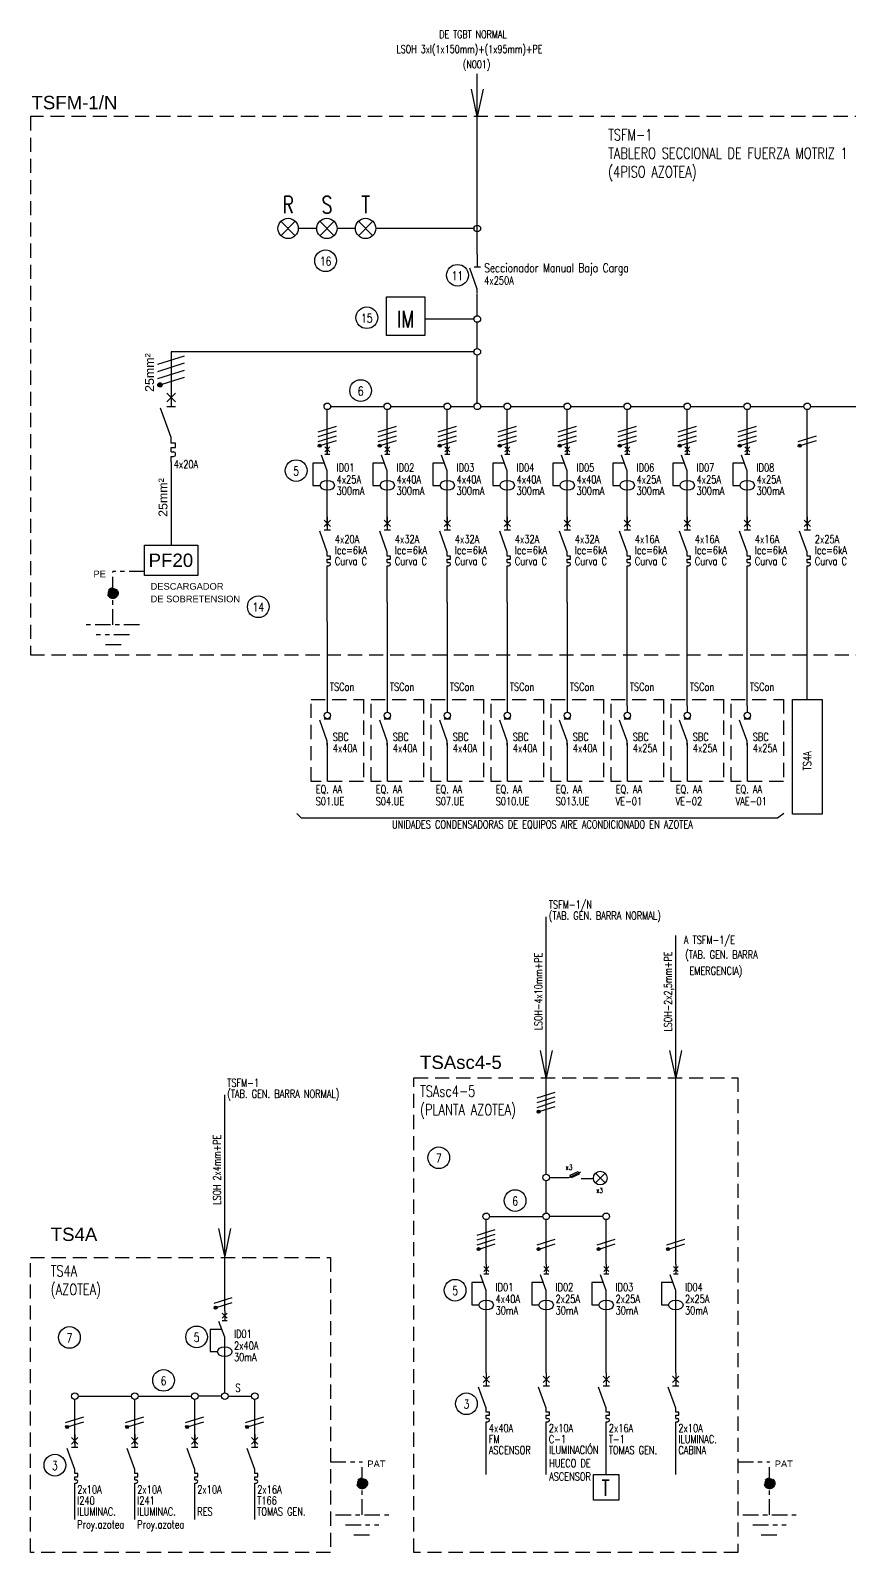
# Model space of a CAD drawing. Header units: millimetres. Extents: x 1877.4 to 1938.5, y 1849.9 to 1884.2.
# Drawn here: x 1877.37 to 1895.8, y 1849.95 to 1884.18 of the extents above; entities that cross this region are included whole.
import ezdxf
from ezdxf.enums import TextEntityAlignment as Align

# ---------------------------------------------------------------- set-up
doc = ezdxf.new("R2010")
doc.units = ezdxf.units.MM
doc.linetypes.add('OCJ-ESQUEMAS UNIFILARES-CORREGIDOS IDO-REV.br$0$DASHED', pattern=[19.05, 12.7, -6.35])
doc.linetypes.add('OCJ-ESQUEMAS UNIFILARES-CORREGIDOS IDO-REV.br$0$EJE_5', pattern=[7.1, 5, -1, 0.1, -1])
for name, color, linetype in [('OCJ-ESQUEMAS UNIFILARES-CORREGIDOS IDO-REV.br$0$00-IE', 1, 'Continuous'), ('OCJ-ESQUEMAS UNIFILARES-CORREGIDOS IDO-REV.br$0$00-IE-CABLES', 10, 'Continuous'), ('OCJ-ESQUEMAS UNIFILARES-CORREGIDOS IDO-REV.br$0$01-ELE-APARATOS', 170, 'Continuous'), ('OCJ-ESQUEMAS UNIFILARES-CORREGIDOS IDO-REV.br$0$CABLES', 10, 'Continuous'), ('OCJ-ESQUEMAS UNIFILARES-CORREGIDOS IDO-REV.br$0$ELECTRIC', 4, 'Continuous'), ('OCJ-ESQUEMAS UNIFILARES-CORREGIDOS IDO-REV.br$0$PAT', 80, 'Continuous'), ('OCJ-ESQUEMAS UNIFILARES-CORREGIDOS IDO-REV.br$0$TEXTO', 7, 'Continuous'), ('OCJ-ESQUEMAS UNIFILARES-CORREGIDOS IDO-REV.br$0$Textos', 4, 'Continuous')]:
    doc.layers.add(name, color=color, linetype=linetype)
doc.styles.add('OCJ-ESQUEMAS UNIFILARES-CORREGIDOS IDO-REV.br$0$ARIAL', font='Arial.ttf', dxfattribs={"height": 0.2})
doc.styles.add('OCJ-ESQUEMAS UNIFILARES-CORREGIDOS IDO-REV.br$0$COTAS', font='SANSS___.TTF', dxfattribs={"width": 0.7})
doc.styles.add('OCJ-ESQUEMAS UNIFILARES-CORREGIDOS IDO-REV.br$0$Electricidad', font='ROMANS.SHX', dxfattribs={"width": 0.75, "height": 0.175})

# ---------------------------------------------------------------- blocks, each defined once
blk = doc.blocks.new('OCJ-ESQUEMAS UNIFILARES-CORREGIDOS IDO-REV.br$0$Unif-Interruptor-Term')
for p, q in [((0, -1.013), (0.045, -1.013)), ((0, -1.103), (0.045, -1.103))]:
    blk.add_line(p, q)
for points in [[(-0.09, 0.177), (0.09, -0.003)], [(-0.09, -0.003), (0.09, 0.177)], [(0, 0.267), (0, -0.093)], [(0, -0.72), (-0.215, -0.128)], [(-0.09, -0.093), (0.09, -0.093)], [(0, -0.833), (0, -0.72)], [(0, -0.923), (0.09, -0.923), (0.09, -0.833), (0, -0.833)], [(0, -1.013), (0, -0.923)], [(0, -1.215), (0, -1.103)]]:
    blk.add_lwpolyline(points)
blk.add_arc((0.045, -1.058), 0.045, 270, 90)
blk = doc.blocks.new('OCJ-ESQUEMAS UNIFILARES-CORREGIDOS IDO-REV.br$0$Unif-Interruptor-Dif')
for points in [[(-0.068, 0.11), (0.068, -0.025)], [(-0.068, -0.025), (0.068, 0.11)], [(0, 0.177), (0, -0.093)], [(-0.081, -0.343), (-0.405, -0.343), (-0.405, -0.97), (-0.202, -0.97)], [(0, -0.565), (-0.162, -0.121)], [(-0.068, -0.093), (0.068, -0.093)], [(0, -1.308), (0, -0.565)]]:
    blk.add_lwpolyline(points)
blk.add_ellipse((0, -0.97), major_axis=(0.203, 0), ratio=0.670814)
blk = doc.blocks.new('OCJ-ESQUEMAS UNIFILARES-CORREGIDOS IDO-REV.br$0$ITM')
at = {"layer": 'OCJ-ESQUEMAS UNIFILARES-CORREGIDOS IDO-REV.br$0$01-ELE-APARATOS'}
for p, q in [((0, 0.225), (0.05, 0.225)), ((0, 0.125), (0.05, 0.125))]:
    blk.add_line(p, q, dxfattribs=at)
for points in [[(-0.1, 1.55), (0.1, 1.35)], [(-0.1, 1.35), (0.1, 1.55)], [(0, 1.65), (0, 1.25)], [(0, 0.55), (-0.239, 1.208)], [(-0.1, 1.25), (0.1, 1.25)], [(0, 0.425), (0, 0.55)], [(0, 0.325), (0.1, 0.325), (0.1, 0.425), (0, 0.425)], [(0, 0.225), (0, 0.325)], [(0, 0), (0, 0.125)]]:
    blk.add_lwpolyline(points, dxfattribs=at)
blk.add_arc((0.05, 0.175), 0.05, 270, 90, dxfattribs=at)
blk = doc.blocks.new('OCJ-ESQUEMAS UNIFILARES-CORREGIDOS IDO-REV.br$0$SBC')
at = {"layer": 'OCJ-ESQUEMAS UNIFILARES-CORREGIDOS IDO-REV.br$0$01-ELE-APARATOS'}
for points in [[(3994.316, 1555.554), (3994.144, 1556.028)], [(3994.244, 1556.057), (3994.388, 1556.057)], [(3994.316, 1556.345), (3994.316, 1556.201)], [(3994.316, 1555.464), (3994.316, 1555.554)]]:
    blk.add_lwpolyline(points, dxfattribs=at)
blk.add_circle((3994.316, 1556.129), 0.072, dxfattribs=at)
blk = doc.blocks.new('OCJ-ESQUEMAS UNIFILARES-CORREGIDOS IDO-REV.br$0$A$C7AFF483F')
for points in [[(0, 0.88), (0, 0.592)], [(0, 0.09), (-0.172, 0.564)], [(-0.072, 0.592), (0.072, 0.592)], [(0, 0), (0, 0.09)]]:
    blk.add_lwpolyline(points)

msp = doc.modelspace()

# ---------------------------------------------------------------- hatches: boundary and pattern name
at = {"layer": 'OCJ-ESQUEMAS UNIFILARES-CORREGIDOS IDO-REV.br$0$00-IE-CABLES'}
for points in [[(1883.848, 1874.823, 1), (1883.902, 1874.862, 1)], [(1885.198, 1874.823, 1), (1885.252, 1874.862, 1)], [(1886.548, 1874.823, 1), (1886.602, 1874.862, 1)], [(1887.898, 1874.823, 1), (1887.952, 1874.862, 1)], [(1889.248, 1874.823, 1), (1889.302, 1874.862, 1)], [(1890.598, 1874.823, 1), (1890.652, 1874.862, 1)], [(1891.948, 1874.823, 1), (1892.002, 1874.862, 1)], [(1893.298, 1874.823, 1), (1893.352, 1874.862, 1)], [(1894.648, 1874.823, 1), (1894.702, 1874.862, 1)], [(1888.774, 1859.844, 1), (1888.829, 1859.883, 1)], [(1887.424, 1856.753, 1), (1887.479, 1856.793, 1)], [(1888.774, 1856.753, 1), (1888.829, 1856.793, 1)], [(1890.124, 1856.753, 1), (1890.179, 1856.793, 1)], [(1891.688, 1856.753, 1), (1891.742, 1856.793, 1)], [(1881.506, 1855.437, 1), (1881.561, 1855.476, 1)], [(1878.163, 1852.753, 1), (1878.218, 1852.792, 1)], [(1879.513, 1852.753, 1), (1879.568, 1852.792, 1)], [(1880.863, 1852.753, 1), (1880.918, 1852.792, 1)], [(1882.213, 1852.753, 1), (1882.268, 1852.792, 1)]]:
    msp.add_hatch(color=256, dxfattribs=at).paths.add_polyline_path(points)
at = {"layer": 'OCJ-ESQUEMAS UNIFILARES-CORREGIDOS IDO-REV.br$0$CABLES'}
msp.add_hatch(color=256, dxfattribs=at).paths.add_polyline_path([(1880.319, 1876.24, 1), (1880.238, 1876.181, 1)])
at = {"layer": 'OCJ-ESQUEMAS UNIFILARES-CORREGIDOS IDO-REV.br$0$PAT', "linetype": 'OCJ-ESQUEMAS UNIFILARES-CORREGIDOS IDO-REV.br$0$EJE_5', "ltscale": 0.07}
h = msp.add_hatch(color=256, dxfattribs=at)
h.paths.add_polyline_path([(1879.1, 1871.526), (1879.34, 1871.526, 1)])
h.paths.add_polyline_path([(1879.34, 1871.526), (1879.22, 1871.526), (1879.22, 1871.406, 0.414214)])
h.paths.add_polyline_path([(1879.22, 1871.526), (1879.1, 1871.526, 0.414214), (1879.22, 1871.406)])
h = msp.add_hatch(color=256, dxfattribs=at)
h.paths.add_polyline_path([(1884.949, 1851.504), (1884.709, 1851.504, -1)])
h.paths.add_polyline_path([(1884.709, 1851.504), (1884.829, 1851.504), (1884.829, 1851.384, -0.414214)])
h.paths.add_polyline_path([(1884.829, 1851.504), (1884.949, 1851.504, -0.414214), (1884.829, 1851.384)])
h = msp.add_hatch(color=256, dxfattribs=at)
h.paths.add_polyline_path([(1894.118, 1851.504), (1893.878, 1851.504, -1)])
h.paths.add_polyline_path([(1893.878, 1851.504), (1893.998, 1851.504), (1893.998, 1851.384, -0.414214)])
h.paths.add_polyline_path([(1893.998, 1851.504), (1894.118, 1851.504, -0.414214), (1893.998, 1851.384)])

# ---------------------------------------------------------------- linework, layer by layer
at = {"layer": 'OCJ-ESQUEMAS UNIFILARES-CORREGIDOS IDO-REV.br$0$00-IE'}
for p, q in [((1887.347, 1876.955), (1880.533, 1876.955)), ((1880.533, 1876.955), (1880.533, 1876.129)), ((1880.533, 1874.479), (1880.533, 1872.608))]:
    msp.add_line(p, q, dxfattribs=at)
for points in [[(1889.047, 1858.386), (1889.483, 1858.386), (1889.752, 1858.511)], [(1889.755, 1858.365), (1890.033, 1858.365)]]:
    msp.add_lwpolyline(points, dxfattribs=at)
msp.add_lwpolyline([(1889.507, 1858.433), (1889.688, 1858.516), (1889.715, 1858.458), (1889.534, 1858.375)], close=True, dxfattribs=at)
at = {"layer": 'OCJ-ESQUEMAS UNIFILARES-CORREGIDOS IDO-REV.br$0$00-IE-CABLES'}
for p, q in [((1887.421, 1879.155), (1887.421, 1880.156)), ((1883.807, 1879.73), (1883.393, 1879.73)), ((1884.679, 1879.73), (1884.265, 1879.73)), ((1887.347, 1879.73), (1885.136, 1879.73)), ((1887.421, 1877.767), (1887.421, 1878.256)), ((1887.347, 1877.693), (1886.242, 1877.693)), ((1887.421, 1877.029), (1887.421, 1877.619)), ((1887.421, 1875.803), (1887.421, 1876.881)), ((1884.046, 1874.653), (1884.046, 1875.655)), ((1884.12, 1875.729), (1885.322, 1875.729)), ((1885.396, 1874.653), (1885.396, 1875.655)), ((1885.47, 1875.729), (1886.672, 1875.729)), ((1886.746, 1874.653), (1886.746, 1875.655)), ((1886.82, 1875.729), (1887.347, 1875.729)), ((1886.82, 1875.729), (1887.347, 1875.729)), ((1887.495, 1875.729), (1888.022, 1875.729)), ((1888.096, 1874.653), (1888.096, 1875.655)), ((1888.17, 1875.729), (1889.372, 1875.729)), ((1889.446, 1874.653), (1889.446, 1875.655)), ((1889.52, 1875.729), (1890.722, 1875.729)), ((1890.796, 1874.653), (1890.796, 1875.655)), ((1890.87, 1875.729), (1892.072, 1875.729)), ((1892.146, 1874.653), (1892.146, 1875.655)), ((1892.22, 1875.729), (1893.422, 1875.729)), ((1893.496, 1874.653), (1893.496, 1875.655)), ((1893.57, 1875.729), (1894.772, 1875.729)), ((1894.846, 1873.829), (1894.846, 1875.655)), ((1894.92, 1875.729), (1896.122, 1875.729)), ((1884.046, 1873.027), (1884.046, 1873.829)), ((1885.396, 1873.027), (1885.396, 1873.829)), ((1886.746, 1873.027), (1886.746, 1873.829)), ((1888.096, 1873.027), (1888.096, 1873.829)), ((1889.446, 1873.027), (1889.446, 1873.829)), ((1890.796, 1873.027), (1890.796, 1873.829)), ((1892.146, 1873.027), (1892.146, 1873.829)), ((1893.496, 1873.027), (1893.496, 1873.829)), ((1894.846, 1873.027), (1894.846, 1873.829)), ((1884.046, 1871.327), (1884.046, 1872.129)), ((1885.396, 1871.327), (1885.396, 1872.129)), ((1886.746, 1871.327), (1886.746, 1872.129)), ((1888.096, 1871.327), (1888.096, 1872.129)), ((1889.446, 1871.327), (1889.446, 1872.129)), ((1890.796, 1868.99), (1890.796, 1872.129)), ((1892.146, 1868.99), (1892.146, 1872.129)), ((1893.496, 1868.99), (1893.496, 1872.129)), ((1894.846, 1869.138), (1894.846, 1872.129)), ((1884.046, 1870.882), (1884.046, 1871.683)), ((1885.396, 1871.327), (1885.396, 1868.99)), ((1886.746, 1871.327), (1886.746, 1868.99)), ((1888.096, 1871.327), (1888.096, 1868.99)), ((1889.446, 1871.327), (1889.446, 1868.99)), ((1884.046, 1870.882), (1884.046, 1868.99)), ((1884.046, 1868.151), (1884.046, 1867.293)), ((1885.396, 1868.151), (1885.396, 1867.293)), ((1886.746, 1868.151), (1886.746, 1867.293)), ((1888.096, 1868.151), (1888.096, 1867.293)), ((1889.446, 1868.151), (1889.446, 1867.293)), ((1890.796, 1868.151), (1890.796, 1867.293)), ((1892.146, 1868.151), (1892.146, 1867.293)), ((1893.496, 1868.151), (1893.496, 1867.293)), ((1888.973, 1858.46), (1888.973, 1864.25)), ((1891.887, 1856.435), (1891.887, 1863.825)), ((1881.737, 1855.385), (1881.737, 1860.242)), ((1888.973, 1857.585), (1888.973, 1858.312)), ((1887.623, 1856.435), (1887.623, 1857.436)), ((1887.697, 1857.51), (1888.899, 1857.51)), ((1888.973, 1856.435), (1888.973, 1857.436)), ((1890.249, 1857.51), (1889.047, 1857.51)), ((1890.323, 1856.435), (1890.323, 1857.436)), ((1891.887, 1856.435), (1891.887, 1857.436)), ((1891.887, 1856.435), (1891.887, 1857.436)), ((1887.623, 1853.988), (1887.623, 1855.275)), ((1888.973, 1853.988), (1888.973, 1855.275)), ((1890.323, 1853.988), (1890.323, 1855.275)), ((1891.887, 1853.988), (1891.887, 1855.275)), ((1881.737, 1853.542), (1881.737, 1854.344)), ((1878.362, 1852.392), (1878.362, 1853.394)), ((1878.436, 1853.468), (1879.638, 1853.468)), ((1879.712, 1852.392), (1879.712, 1853.394)), ((1879.786, 1853.468), (1880.988, 1853.468)), ((1881.062, 1852.392), (1881.062, 1853.394)), ((1881.663, 1853.468), (1881.136, 1853.468)), ((1881.811, 1853.468), (1882.338, 1853.468)), ((1882.412, 1852.392), (1882.412, 1853.394)), ((1887.623, 1851.702), (1887.623, 1852.876)), ((1888.973, 1851.702), (1888.973, 1852.876)), ((1890.323, 1851.702), (1890.323, 1852.876)), ((1891.887, 1851.702), (1891.887, 1852.876)), ((1878.362, 1850.692), (1878.362, 1851.494)), ((1879.712, 1850.692), (1879.712, 1851.494)), ((1881.062, 1850.692), (1881.062, 1851.494)), ((1882.412, 1850.692), (1882.412, 1851.494))]:
    msp.add_line(p, q, dxfattribs=at)
for points in [[(1887.421, 1879.73), (1887.421, 1883.208)], [(1887.552, 1882.866), (1887.421, 1882.248), (1887.291, 1882.866)], [(1883.843, 1875.156), (1884.25, 1875.285)], [(1883.843, 1875.048), (1884.25, 1875.177)], [(1885.193, 1875.156), (1885.6, 1875.285)], [(1885.193, 1875.048), (1885.6, 1875.177)], [(1886.543, 1875.156), (1886.95, 1875.285)], [(1886.543, 1875.048), (1886.95, 1875.177)], [(1887.893, 1875.156), (1888.3, 1875.285)], [(1887.893, 1875.048), (1888.3, 1875.177)], [(1889.243, 1875.156), (1889.65, 1875.285)], [(1889.243, 1875.048), (1889.65, 1875.177)], [(1890.593, 1875.156), (1891, 1875.285)], [(1890.593, 1875.048), (1891, 1875.177)], [(1891.943, 1875.156), (1892.35, 1875.285)], [(1891.943, 1875.048), (1892.35, 1875.177)], [(1893.293, 1875.156), (1893.7, 1875.285)], [(1893.293, 1875.048), (1893.7, 1875.177)], [(1883.843, 1874.94), (1884.25, 1875.069)], [(1883.907, 1874.853), (1884.25, 1874.961)], [(1885.193, 1874.94), (1885.6, 1875.069)], [(1885.257, 1874.853), (1885.6, 1874.961)], [(1886.543, 1874.94), (1886.95, 1875.069)], [(1886.607, 1874.853), (1886.95, 1874.961)], [(1887.893, 1874.94), (1888.3, 1875.069)], [(1887.957, 1874.853), (1888.3, 1874.961)], [(1889.243, 1874.94), (1889.65, 1875.069)], [(1889.307, 1874.853), (1889.65, 1874.961)], [(1890.593, 1874.94), (1891, 1875.069)], [(1890.657, 1874.853), (1891, 1874.961)], [(1891.943, 1874.94), (1892.35, 1875.069)], [(1892.007, 1874.853), (1892.35, 1874.961)], [(1893.293, 1874.94), (1893.7, 1875.069)], [(1893.357, 1874.853), (1893.7, 1874.961)], [(1894.643, 1874.94), (1895.05, 1875.069)], [(1894.707, 1874.853), (1895.05, 1874.961)], [(1889.104, 1861.243), (1888.973, 1860.625), (1888.842, 1861.243)], [(1892.017, 1861.243), (1891.887, 1860.625), (1891.756, 1861.243)], [(1888.769, 1860.177), (1889.176, 1860.306)], [(1888.769, 1860.069), (1889.176, 1860.198)], [(1888.769, 1859.961), (1889.176, 1860.09)], [(1888.834, 1859.874), (1889.176, 1859.982)], [(1881.868, 1857.234), (1881.737, 1856.616), (1881.606, 1857.234)], [(1887.419, 1857.087), (1887.826, 1857.216)], [(1887.419, 1856.979), (1887.826, 1857.108)], [(1887.419, 1856.871), (1887.826, 1857)], [(1888.769, 1856.871), (1889.176, 1857)], [(1890.119, 1856.871), (1890.526, 1857)], [(1891.683, 1856.871), (1892.09, 1857)], [(1887.484, 1856.783), (1887.826, 1856.892)], [(1888.834, 1856.783), (1889.176, 1856.892)], [(1890.184, 1856.783), (1890.526, 1856.892)], [(1891.747, 1856.783), (1892.09, 1856.892)], [(1881.501, 1855.554), (1881.908, 1855.683)], [(1881.566, 1855.467), (1881.908, 1855.575)], [(1878.158, 1852.87), (1878.565, 1852.999)], [(1878.223, 1852.783), (1878.565, 1852.891)], [(1879.508, 1852.87), (1879.915, 1852.999)], [(1879.573, 1852.783), (1879.915, 1852.891)], [(1880.858, 1852.87), (1881.265, 1852.999)], [(1880.923, 1852.783), (1881.265, 1852.891)], [(1882.208, 1852.87), (1882.615, 1852.999)], [(1882.273, 1852.783), (1882.615, 1852.891)]]:
    msp.add_lwpolyline(points, dxfattribs=at)
at = {"layer": 'OCJ-ESQUEMAS UNIFILARES-CORREGIDOS IDO-REV.br$0$00-IE-CABLES', "color": 3}
msp.add_lwpolyline([(1879.934, 1872.608), (1881.131, 1872.608), (1881.131, 1871.926), (1879.934, 1871.926)], close=True, dxfattribs=at)
at = {"layer": 'OCJ-ESQUEMAS UNIFILARES-CORREGIDOS IDO-REV.br$0$00-IE-CABLES'}
for centre, radius in [((1887.421, 1879.73), 0.0741), ((1887.421, 1877.693), 0.0741), ((1887.421, 1876.955), 0.0741), ((1884.046, 1875.729), 0.0741), ((1885.396, 1875.729), 0.0741), ((1886.746, 1875.729), 0.0741), ((1887.421, 1875.729), 0.0741), ((1888.096, 1875.729), 0.0741), ((1889.446, 1875.729), 0.0741), ((1890.796, 1875.729), 0.0741), ((1892.146, 1875.729), 0.0741), ((1893.496, 1875.729), 0.0741), ((1894.846, 1875.729), 0.0741), ((1883.875, 1874.843), 0.0338), ((1885.225, 1874.843), 0.0338), ((1886.575, 1874.843), 0.0338), ((1887.925, 1874.843), 0.0338), ((1889.275, 1874.843), 0.0338), ((1890.625, 1874.843), 0.0338), ((1891.975, 1874.843), 0.0338), ((1893.325, 1874.843), 0.0338), ((1894.675, 1874.843), 0.0338), ((1888.801, 1859.864), 0.0338), ((1888.973, 1858.386), 0.0741), ((1887.623, 1857.51), 0.0741), ((1888.973, 1857.51), 0.0741), ((1890.323, 1857.51), 0.0741), ((1887.451, 1856.773), 0.0338), ((1888.801, 1856.773), 0.0338), ((1890.151, 1856.773), 0.0338), ((1891.715, 1856.773), 0.0338), ((1881.533, 1855.456), 0.0338), ((1878.362, 1853.468), 0.0741), ((1879.712, 1853.468), 0.0741), ((1881.062, 1853.468), 0.0741), ((1881.737, 1853.468), 0.0741), ((1882.412, 1853.468), 0.0741), ((1878.191, 1852.773), 0.0338), ((1879.541, 1852.773), 0.0338), ((1880.891, 1852.773), 0.0338), ((1882.241, 1852.773), 0.0338)]:
    msp.add_circle(centre, radius, dxfattribs=at)
at = {"layer": 'OCJ-ESQUEMAS UNIFILARES-CORREGIDOS IDO-REV.br$0$01-ELE-APARATOS'}
for p, q in [((1883.326, 1879.568), (1883.003, 1879.891)), ((1883.003, 1879.568), (1883.326, 1879.891)), ((1884.198, 1879.568), (1883.874, 1879.891)), ((1883.874, 1879.568), (1884.198, 1879.891)), ((1885.069, 1879.568), (1884.746, 1879.891)), ((1884.746, 1879.568), (1885.069, 1879.891)), ((1890.297, 1858.262), (1890.079, 1858.48)), ((1890.079, 1858.262), (1890.297, 1858.48))]:
    msp.add_line(p, q, dxfattribs=at)
for points in [[(1885.381, 1878.19), (1886.242, 1878.19), (1886.242, 1877.321), (1885.381, 1877.321)], [(1890.039, 1851.702), (1890.607, 1851.702), (1890.607, 1851.129), (1890.039, 1851.129)]]:
    msp.add_lwpolyline(points, close=True, dxfattribs=at)
for centre, radius in [((1883.164, 1879.73), 0.229), ((1884.036, 1879.73), 0.229), ((1884.907, 1879.73), 0.229), ((1890.188, 1858.371), 0.154)]:
    msp.add_circle(centre, radius, dxfattribs=at)
at = {"layer": 'OCJ-ESQUEMAS UNIFILARES-CORREGIDOS IDO-REV.br$0$CABLES'}
for points in [[(1880.231, 1876.676), (1880.834, 1876.866)], [(1880.231, 1876.516), (1880.834, 1876.706)], [(1880.231, 1876.356), (1880.834, 1876.546)], [(1880.326, 1876.226), (1880.834, 1876.386)]]:
    msp.add_lwpolyline(points, dxfattribs=at)
msp.add_circle((1880.279, 1876.211), 0.05, dxfattribs=at)
at = {"layer": 'OCJ-ESQUEMAS UNIFILARES-CORREGIDOS IDO-REV.br$0$ELECTRIC'}
for p, q in [((1894.512, 1869.138), (1895.181, 1869.138)), ((1894.512, 1866.555), (1894.512, 1869.138)), ((1895.181, 1869.138), (1895.181, 1866.555)), ((1895.181, 1866.555), (1894.512, 1866.555))]:
    msp.add_line(p, q, dxfattribs=at)
at = {"layer": 'OCJ-ESQUEMAS UNIFILARES-CORREGIDOS IDO-REV.br$0$ELECTRIC', "linetype": 'OCJ-ESQUEMAS UNIFILARES-CORREGIDOS IDO-REV.br$0$DASHED', "ltscale": 0.025}
for points in [[(1877.365, 1870.138), (1913.853, 1870.138), (1913.853, 1882.248), (1877.365, 1882.248)], [(1883.68, 1869.138), (1884.858, 1869.138), (1884.858, 1867.293), (1883.68, 1867.293)], [(1885.03, 1869.138), (1886.208, 1869.138), (1886.208, 1867.293), (1885.03, 1867.293)], [(1886.38, 1869.138), (1887.558, 1869.138), (1887.558, 1867.293), (1886.38, 1867.293)], [(1887.73, 1869.138), (1888.908, 1869.138), (1888.908, 1867.293), (1887.73, 1867.293)], [(1889.08, 1869.138), (1890.258, 1869.138), (1890.258, 1867.293), (1889.08, 1867.293)], [(1890.43, 1869.138), (1891.608, 1869.138), (1891.608, 1867.293), (1890.43, 1867.293)], [(1891.78, 1869.138), (1892.958, 1869.138), (1892.958, 1867.293), (1891.78, 1867.293)], [(1893.13, 1869.138), (1894.308, 1869.138), (1894.308, 1867.293), (1893.13, 1867.293)], [(1885.996, 1860.625), (1893.283, 1860.625), (1893.283, 1849.948), (1885.996, 1849.948)], [(1877.365, 1856.583), (1884.115, 1856.583), (1884.115, 1849.948), (1877.365, 1849.948)]]:
    msp.add_lwpolyline(points, close=True, dxfattribs=at)
at = {"layer": 'OCJ-ESQUEMAS UNIFILARES-CORREGIDOS IDO-REV.br$0$PAT', "linetype": 'OCJ-ESQUEMAS UNIFILARES-CORREGIDOS IDO-REV.br$0$EJE_5', "ltscale": 0.07}
for p, q in [((1879.934, 1872.013), (1879.22, 1872.013)), ((1879.22, 1871.543), (1879.22, 1872.013)), ((1879.22, 1870.817), (1879.22, 1871.526)), ((1879.82, 1870.817), (1878.62, 1870.817)), ((1879.595, 1870.592), (1878.845, 1870.592)), ((1879.407, 1870.367), (1879.032, 1870.367)), ((1884.115, 1851.991), (1884.829, 1851.991)), ((1884.829, 1851.521), (1884.829, 1851.991)), ((1893.283, 1851.991), (1893.998, 1851.991)), ((1893.998, 1851.521), (1893.998, 1851.991)), ((1884.829, 1850.796), (1884.829, 1851.504)), ((1893.998, 1850.796), (1893.998, 1851.504)), ((1884.229, 1850.796), (1885.429, 1850.796)), ((1893.398, 1850.796), (1894.598, 1850.796)), ((1884.454, 1850.571), (1885.204, 1850.571)), ((1893.623, 1850.571), (1894.373, 1850.571)), ((1884.642, 1850.346), (1885.017, 1850.346)), ((1893.81, 1850.346), (1894.185, 1850.346))]:
    msp.add_line(p, q, dxfattribs=at)
for centre in [(1879.22, 1871.526), (1879.22, 1871.526), (1884.829, 1851.504), (1884.829, 1851.504), (1893.998, 1851.504), (1893.998, 1851.504)]:
    msp.add_circle(centre, 0.12, dxfattribs=at)
at = {"layer": 'OCJ-ESQUEMAS UNIFILARES-CORREGIDOS IDO-REV.br$0$TEXTO'}
msp.add_lwpolyline([(1894.316, 1866.573), (1894.179, 1866.467), (1883.468, 1866.467), (1883.362, 1866.573)], dxfattribs=at)
for centre in [(1884.007, 1879.004), (1886.975, 1878.676), (1884.935, 1877.723), (1884.796, 1876.083), (1883.345, 1874.283), (1882.493, 1871.222), (1886.553, 1858.829), (1888.271, 1857.864), (1886.921, 1855.848), (1878.244, 1854.786), (1881.105, 1854.798), (1880.36, 1853.821), (1887.176, 1853.296), (1877.916, 1851.914)]:
    msp.add_circle(centre, 0.244, dxfattribs=at)

# ---------------------------------------------------------------- block references
for p in [(-2110.27, 312.646), (-2108.92, 312.646), (-2107.57, 312.646), (-2106.22, 312.646), (-2104.87, 312.646), (-2103.52, 312.646), (-2102.17, 312.646), (-2100.82, 312.646)]:
    msp.add_blockref('OCJ-ESQUEMAS UNIFILARES-CORREGIDOS IDO-REV.br$0$SBC', p)
at = {"layer": 'OCJ-ESQUEMAS UNIFILARES-CORREGIDOS IDO-REV.br$0$01-ELE-APARATOS'}
for name, p in [('OCJ-ESQUEMAS UNIFILARES-CORREGIDOS IDO-REV.br$0$A$C7AFF483F', (1887.421, 1878.274)), ('OCJ-ESQUEMAS UNIFILARES-CORREGIDOS IDO-REV.br$0$ITM', (1880.533, 1874.479))]:
    msp.add_blockref(name, p, dxfattribs=at)
at = {"layer": 'OCJ-ESQUEMAS UNIFILARES-CORREGIDOS IDO-REV.br$0$01-ELE-APARATOS', "xscale": 0.7999999999999546, "yscale": 0.7999999999999546, "zscale": 0.7999999999999546}
for name, p in [('OCJ-ESQUEMAS UNIFILARES-CORREGIDOS IDO-REV.br$0$Unif-Interruptor-Dif', (1884.046, 1874.728)), ('OCJ-ESQUEMAS UNIFILARES-CORREGIDOS IDO-REV.br$0$Unif-Interruptor-Dif', (1885.396, 1874.728)), ('OCJ-ESQUEMAS UNIFILARES-CORREGIDOS IDO-REV.br$0$Unif-Interruptor-Dif', (1886.746, 1874.728)), ('OCJ-ESQUEMAS UNIFILARES-CORREGIDOS IDO-REV.br$0$Unif-Interruptor-Dif', (1888.096, 1874.728)), ('OCJ-ESQUEMAS UNIFILARES-CORREGIDOS IDO-REV.br$0$Unif-Interruptor-Dif', (1889.446, 1874.728)), ('OCJ-ESQUEMAS UNIFILARES-CORREGIDOS IDO-REV.br$0$Unif-Interruptor-Dif', (1890.796, 1874.728)), ('OCJ-ESQUEMAS UNIFILARES-CORREGIDOS IDO-REV.br$0$Unif-Interruptor-Dif', (1892.146, 1874.728)), ('OCJ-ESQUEMAS UNIFILARES-CORREGIDOS IDO-REV.br$0$Unif-Interruptor-Dif', (1893.496, 1874.728)), ('OCJ-ESQUEMAS UNIFILARES-CORREGIDOS IDO-REV.br$0$Unif-Interruptor-Term', (1884.046, 1873.027)), ('OCJ-ESQUEMAS UNIFILARES-CORREGIDOS IDO-REV.br$0$Unif-Interruptor-Term', (1885.396, 1873.027)), ('OCJ-ESQUEMAS UNIFILARES-CORREGIDOS IDO-REV.br$0$Unif-Interruptor-Term', (1886.746, 1873.027)), ('OCJ-ESQUEMAS UNIFILARES-CORREGIDOS IDO-REV.br$0$Unif-Interruptor-Term', (1888.096, 1873.027)), ('OCJ-ESQUEMAS UNIFILARES-CORREGIDOS IDO-REV.br$0$Unif-Interruptor-Term', (1889.446, 1873.027)), ('OCJ-ESQUEMAS UNIFILARES-CORREGIDOS IDO-REV.br$0$Unif-Interruptor-Term', (1890.796, 1873.027)), ('OCJ-ESQUEMAS UNIFILARES-CORREGIDOS IDO-REV.br$0$Unif-Interruptor-Term', (1892.146, 1873.027)), ('OCJ-ESQUEMAS UNIFILARES-CORREGIDOS IDO-REV.br$0$Unif-Interruptor-Term', (1893.496, 1873.027)), ('OCJ-ESQUEMAS UNIFILARES-CORREGIDOS IDO-REV.br$0$Unif-Interruptor-Term', (1894.846, 1873.027)), ('OCJ-ESQUEMAS UNIFILARES-CORREGIDOS IDO-REV.br$0$Unif-Interruptor-Dif', (1887.623, 1856.293)), ('OCJ-ESQUEMAS UNIFILARES-CORREGIDOS IDO-REV.br$0$Unif-Interruptor-Dif', (1888.973, 1856.293)), ('OCJ-ESQUEMAS UNIFILARES-CORREGIDOS IDO-REV.br$0$Unif-Interruptor-Dif', (1890.323, 1856.293)), ('OCJ-ESQUEMAS UNIFILARES-CORREGIDOS IDO-REV.br$0$Unif-Interruptor-Dif', (1891.887, 1856.293)), ('OCJ-ESQUEMAS UNIFILARES-CORREGIDOS IDO-REV.br$0$Unif-Interruptor-Dif', (1881.737, 1855.243)), ('OCJ-ESQUEMAS UNIFILARES-CORREGIDOS IDO-REV.br$0$Unif-Interruptor-Term', (1887.623, 1853.774)), ('OCJ-ESQUEMAS UNIFILARES-CORREGIDOS IDO-REV.br$0$Unif-Interruptor-Term', (1888.973, 1853.774)), ('OCJ-ESQUEMAS UNIFILARES-CORREGIDOS IDO-REV.br$0$Unif-Interruptor-Term', (1890.323, 1853.774)), ('OCJ-ESQUEMAS UNIFILARES-CORREGIDOS IDO-REV.br$0$Unif-Interruptor-Term', (1891.887, 1853.774)), ('OCJ-ESQUEMAS UNIFILARES-CORREGIDOS IDO-REV.br$0$Unif-Interruptor-Term', (1878.362, 1852.392)), ('OCJ-ESQUEMAS UNIFILARES-CORREGIDOS IDO-REV.br$0$Unif-Interruptor-Term', (1879.712, 1852.392)), ('OCJ-ESQUEMAS UNIFILARES-CORREGIDOS IDO-REV.br$0$Unif-Interruptor-Term', (1881.062, 1852.392)), ('OCJ-ESQUEMAS UNIFILARES-CORREGIDOS IDO-REV.br$0$Unif-Interruptor-Term', (1882.412, 1852.392))]:
    msp.add_blockref(name, p, dxfattribs=at)

# ---------------------------------------------------------------- texts
at = {"layer": 'OCJ-ESQUEMAS UNIFILARES-CORREGIDOS IDO-REV.br$0$01-ELE-APARATOS', "style": 'OCJ-ESQUEMAS UNIFILARES-CORREGIDOS IDO-REV.br$0$Electricidad', "width": 0.75}
msp.add_text('IM', height=0.38, dxfattribs=at).set_placement((1885.811, 1877.5), align=Align.CENTER)
at = {"layer": 'OCJ-ESQUEMAS UNIFILARES-CORREGIDOS IDO-REV.br$0$TEXTO', "style": 'OCJ-ESQUEMAS UNIFILARES-CORREGIDOS IDO-REV.br$0$Electricidad', "width": 0.75}
for s, height, p in [('DE TGBT NORMAL', 0.175, (1887.322, 1884.009)), ('LSOH 3xI(1x150mm)+(1x95mm)+PE', 0.175, (1887.245, 1883.676)), ('(N001)', 0.175, (1887.405, 1883.335)), ('R', 0.38, (1883.166, 1880.074)), ('S', 0.38, (1884.038, 1880.074)), ('T', 0.38, (1884.909, 1880.074)), ('16', 0.2, (1884.007, 1878.894)), ('11', 0.2, (1886.975, 1878.566)), ('15', 0.2, (1884.935, 1877.613)), ('14', 0.2, (1882.493, 1871.112)), ('UNIDADES CONDENSADORAS DE EQUIPOS AIRE ACONDICIONADO EN AZOTEA ', 0.18, (1888.933, 1866.236))]:
    msp.add_text(s, height=height, dxfattribs=at).set_placement(p, align=Align.CENTER)
at = {"layer": 'OCJ-ESQUEMAS UNIFILARES-CORREGIDOS IDO-REV.br$0$TEXTO', "style": 'OCJ-ESQUEMAS UNIFILARES-CORREGIDOS IDO-REV.br$0$ARIAL'}
for s, height, p in [('TSFM-1/N', 0.3, (1877.389, 1882.413)), ('PE', 0.15, (1878.784, 1871.885)), ('DESCARGADOR ', 0.15, (1880.069, 1871.605)), ('DE SOBRETENSION', 0.15, (1880.069, 1871.322)), ('TSAsc4-5', 0.3, (1886.131, 1860.825)), ('TS4A', 0.3, (1877.822, 1856.956)), ('PAT', 0.15, (1884.947, 1851.869)), ('PAT', 0.15, (1894.115, 1851.869))]:
    msp.add_text(s, height=height, dxfattribs=at).set_placement(p)
at = {"layer": 'OCJ-ESQUEMAS UNIFILARES-CORREGIDOS IDO-REV.br$0$TEXTO', "style": 'OCJ-ESQUEMAS UNIFILARES-CORREGIDOS IDO-REV.br$0$Electricidad', "width": 0.75}
for s, height, p in [('TSFM-1', 0.25, (1890.365, 1881.711)), ('TABLERO SECCIONAL DE FUERZA MOTRIZ 1', 0.25, (1890.365, 1881.297)), ('(4PISO AZOTEA)', 0.25, (1890.365, 1880.879)), ('Seccionador Manual Bajo Carga', 0.2, (1887.575, 1878.744)), ('4x250A', 0.18, (1887.576, 1878.47)), ('6', 0.2, (1884.732, 1875.973)), ('4x20A', 0.18, (1880.59, 1874.335)), ('ID01', 0.18, (1884.255, 1874.261)), ('ID02', 0.18, (1885.605, 1874.261)), ('ID03', 0.18, (1886.955, 1874.261)), ('ID04', 0.18, (1888.305, 1874.261)), ('ID05', 0.18, (1889.655, 1874.261)), ('ID06', 0.18, (1891.005, 1874.261)), ('ID07', 0.18, (1892.355, 1874.261)), ('ID08', 0.18, (1893.705, 1874.261)), ('5', 0.2, (1883.281, 1874.173)), ('4x25A', 0.18, (1884.255, 1873.997)), ('4x40A', 0.18, (1885.605, 1873.997)), ('4x40A', 0.18, (1886.955, 1873.997)), ('4x40A', 0.18, (1888.305, 1873.997)), ('4x40A', 0.18, (1889.655, 1873.997)), ('4x25A', 0.18, (1891.005, 1873.997)), ('4x25A', 0.18, (1892.355, 1873.997)), ('4x25A', 0.18, (1893.705, 1873.997)), ('300mA', 0.18, (1884.255, 1873.74)), ('300mA', 0.18, (1885.605, 1873.74)), ('300mA', 0.18, (1886.955, 1873.74)), ('300mA', 0.18, (1888.305, 1873.74)), ('300mA', 0.18, (1889.655, 1873.74)), ('300mA', 0.18, (1891.005, 1873.74)), ('300mA', 0.18, (1892.355, 1873.74)), ('300mA', 0.18, (1893.705, 1873.74)), ('4x20A', 0.18, (1884.216, 1872.654)), ('4x32A', 0.18, (1885.566, 1872.654)), ('4x32A', 0.18, (1886.916, 1872.654)), ('4x32A', 0.18, (1888.266, 1872.654)), ('4x32A', 0.18, (1889.616, 1872.654)), ('4x16A', 0.18, (1890.966, 1872.654)), ('4x16A', 0.18, (1892.316, 1872.654)), ('4x16A', 0.18, (1893.666, 1872.654)), ('2x25A', 0.18, (1895.016, 1872.654)), ('Icc=6kA', 0.18, (1884.216, 1872.403)), ('Icc=6kA', 0.18, (1885.566, 1872.403)), ('Icc=6kA', 0.18, (1886.916, 1872.403)), ('Icc=6kA', 0.18, (1888.266, 1872.403)), ('Icc=6kA', 0.18, (1889.616, 1872.403)), ('Icc=6kA', 0.18, (1890.966, 1872.403)), ('Icc=6kA', 0.18, (1892.316, 1872.403)), ('Icc=6kA', 0.18, (1893.666, 1872.403)), ('Icc=6kA', 0.18, (1895.016, 1872.403)), ('Curva C', 0.18, (1884.216, 1872.158)), ('Curva C', 0.18, (1885.566, 1872.158)), ('Curva C', 0.18, (1886.916, 1872.158)), ('Curva C', 0.18, (1888.266, 1872.158)), ('Curva C', 0.18, (1889.616, 1872.158)), ('Curva C', 0.18, (1890.966, 1872.158)), ('Curva C', 0.18, (1892.316, 1872.158)), ('Curva C', 0.18, (1893.666, 1872.158)), ('Curva C', 0.18, (1895.016, 1872.158)), ('TSCon', 0.18, (1884.103, 1869.331)), ('TSCon', 0.18, (1885.453, 1869.331)), ('TSCon', 0.18, (1886.803, 1869.331)), ('TSCon', 0.18, (1888.153, 1869.331)), ('TSCon', 0.18, (1889.503, 1869.331)), ('TSCon', 0.18, (1890.853, 1869.331)), ('TSCon', 0.18, (1892.203, 1869.331)), ('TSCon', 0.18, (1893.553, 1869.331)), ('SBC', 0.18, (1884.169, 1868.203)), ('SBC', 0.18, (1885.519, 1868.203)), ('SBC', 0.18, (1886.869, 1868.203)), ('SBC', 0.18, (1888.219, 1868.203)), ('SBC', 0.18, (1889.569, 1868.203)), ('SBC', 0.18, (1890.919, 1868.203)), ('SBC', 0.18, (1892.269, 1868.203)), ('SBC', 0.18, (1893.619, 1868.203)), ('4x40A', 0.18, (1884.169, 1867.949)), ('4x40A', 0.18, (1885.519, 1867.949)), ('4x40A', 0.18, (1886.869, 1867.949)), ('4x40A', 0.18, (1888.219, 1867.949)), ('4x40A', 0.18, (1889.569, 1867.949)), ('4x25A', 0.18, (1890.919, 1867.949)), ('4x25A', 0.18, (1892.269, 1867.949)), ('4x25A', 0.18, (1893.619, 1867.949)), ('S01.UE', 0.18, (1883.784, 1866.757)), ('EQ. AA', 0.18, (1883.784, 1867.026)), ('S04.UE', 0.18, (1885.134, 1866.757)), ('EQ. AA', 0.18, (1885.134, 1867.026)), ('S07.UE', 0.18, (1886.484, 1866.757)), ('EQ. AA', 0.18, (1886.484, 1867.026)), ('S010.UE', 0.18, (1887.834, 1866.757)), ('EQ. AA', 0.18, (1887.834, 1867.026)), ('S013.UE', 0.18, (1889.184, 1866.757)), ('EQ. AA', 0.18, (1889.184, 1867.026)), ('VE-01', 0.18, (1890.534, 1866.757)), ('EQ. AA', 0.18, (1890.534, 1867.026)), ('VE-02', 0.18, (1891.884, 1866.757)), ('EQ. AA', 0.18, (1891.884, 1867.026)), ('VAE-01', 0.18, (1893.234, 1866.757)), ('EQ. AA', 0.18, (1893.234, 1867.026)), ('TSFM-1/N', 0.18, (1889.03, 1864.432)), ('(TAB. GEN. BARRA NORMAL)', 0.18, (1889.03, 1864.184)), ('A TSFM-1/E', 0.18, (1892.067, 1863.639)), ('(TAB. GEN. BARRA ', 0.18, (1892.099, 1863.308)), (' EMERGENCIA)', 0.18, (1892.099, 1862.945)), ('TSFM-1', 0.18, (1881.794, 1860.424)), ('(TAB. GEN. BARRA NORMAL)', 0.18, (1881.794, 1860.176)), ('TSAsc4-5', 0.25, (1886.131, 1860.2)), ('(PLANTA AZOTEA)', 0.25, (1886.131, 1859.784)), ('7', 0.2, (1886.489, 1858.719)), ('x3', 0.1118, (1889.409, 1858.554)), ('x3', 0.1118, (1890.095, 1858.036)), ('6', 0.2, (1888.207, 1857.754)), ('TS4A', 0.25, (1877.822, 1856.158)), ('(AZOTEA)', 0.25, (1877.822, 1855.742)), ('5', 0.2, (1886.857, 1855.738)), ('ID01', 0.18, (1887.832, 1855.827)), ('ID02', 0.18, (1889.182, 1855.827)), ('ID03', 0.18, (1890.532, 1855.827)), ('ID04', 0.18, (1892.095, 1855.827)), ('4x40A', 0.18, (1887.832, 1855.562)), ('2x25A', 0.18, (1889.182, 1855.562)), ('2x25A', 0.18, (1890.532, 1855.562)), ('2x25A', 0.18, (1892.095, 1855.562)), ('30mA', 0.18, (1887.832, 1855.305)), ('30mA', 0.18, (1889.182, 1855.305)), ('30mA', 0.18, (1890.532, 1855.305)), ('30mA', 0.18, (1892.095, 1855.305)), ('ID01', 0.18, (1881.946, 1854.777)), ('7', 0.2, (1878.18, 1854.676)), ('5', 0.2, (1881.041, 1854.688)), ('2x40A', 0.18, (1881.946, 1854.512)), ('30mA', 0.18, (1881.946, 1854.255)), ('6', 0.2, (1880.296, 1853.711)), ('S', 0.18, (1881.976, 1853.564)), ('3', 0.2, (1887.112, 1853.186)), ('4x40A', 0.18, (1887.68, 1852.658)), ('FM', 0.18, (1887.68, 1852.41)), ('2x10A', 0.18, (1889.03, 1852.658)), ('C-1', 0.18, (1889.03, 1852.41)), ('T-1', 0.18, (1890.38, 1852.41)), ('2x16A', 0.18, (1890.38, 1852.658)), ('2x10A', 0.18, (1891.944, 1852.658)), ('ILUMINAC.', 0.18, (1891.944, 1852.41)), ('ASCENSOR', 0.18, (1887.68, 1852.162)), ('TOMAS GEN.', 0.18, (1890.38, 1852.162)), ('CABINA', 0.18, (1891.944, 1852.162)), ('3', 0.2, (1877.852, 1851.804)), ('2x10A', 0.18, (1878.419, 1851.276)), ('I240', 0.18, (1878.419, 1851.028)), ('2x10A', 0.18, (1879.769, 1851.276)), ('I241', 0.18, (1879.769, 1851.028)), ('2x10A', 0.18, (1881.119, 1851.276)), ('T166', 0.18, (1882.469, 1851.028)), ('2x16A', 0.18, (1882.469, 1851.276)), ('ILUMINAC.', 0.18, (1878.419, 1850.779)), ('ILUMINAC.', 0.18, (1879.769, 1850.779)), ('RES', 0.18, (1881.119, 1850.779)), ('TOMAS GEN.', 0.18, (1882.469, 1850.779)), ('Proy.azotea', 0.18, (1878.419, 1850.491)), ('Proy.azotea', 0.18, (1879.769, 1850.491))]:
    msp.add_text(s, height=height, dxfattribs=at).set_placement(p)
at = {"layer": 'OCJ-ESQUEMAS UNIFILARES-CORREGIDOS IDO-REV.br$0$TEXTO', "style": 'OCJ-ESQUEMAS UNIFILARES-CORREGIDOS IDO-REV.br$0$ARIAL'}
for p in [(1880.145, 1876.488), (1880.448, 1873.678)]:
    msp.add_text('25mm²', height=0.2, rotation=90, dxfattribs=at).set_placement(p, align=Align.CENTER)
at = {"layer": 'OCJ-ESQUEMAS UNIFILARES-CORREGIDOS IDO-REV.br$0$TEXTO', "style": 'OCJ-ESQUEMAS UNIFILARES-CORREGIDOS IDO-REV.br$0$Electricidad', "width": 0.75}
msp.add_text('TS4A', height=0.18, rotation=90, dxfattribs=at).set_placement((1894.934, 1867.54))
for s, p in [('LSOH-4x10mm+PE', (1888.884, 1862.566)), ('LSOH-2x2,5mm+PE', (1891.798, 1862.566)), ('LSOH 2x4mm+PE', (1881.649, 1858.558))]:
    msp.add_text(s, height=0.175, rotation=90, dxfattribs=at).set_placement(p, align=Align.CENTER)
at = {"layer": 'OCJ-ESQUEMAS UNIFILARES-CORREGIDOS IDO-REV.br$0$TEXTO', "color": 5, "style": 'OCJ-ESQUEMAS UNIFILARES-CORREGIDOS IDO-REV.br$0$Electricidad', "width": 0.75}
msp.add_text('T', height=0.356, dxfattribs=at).set_placement((1890.217, 1851.223))
at = {"layer": 'OCJ-ESQUEMAS UNIFILARES-CORREGIDOS IDO-REV.br$0$TEXTO', "insert": (1889.036, 1852.347), "char_height": 0.18, "attachment_point": 1, "style": 'OCJ-ESQUEMAS UNIFILARES-CORREGIDOS IDO-REV.br$0$Electricidad'}
msp.add_mtext_dynamic_manual_height_columns('ILUMINACIÓN HUECO DE ASCENSOR', width=1.48055, gutter_width=12.5, heights=[0], dxfattribs=at)
at = {"layer": 'OCJ-ESQUEMAS UNIFILARES-CORREGIDOS IDO-REV.br$0$Textos', "style": 'OCJ-ESQUEMAS UNIFILARES-CORREGIDOS IDO-REV.br$0$COTAS'}
msp.add_text('PF20', height=0.3, dxfattribs=at).set_placement((1880.025, 1872.117))

doc.saveas('drawing.dxf')
